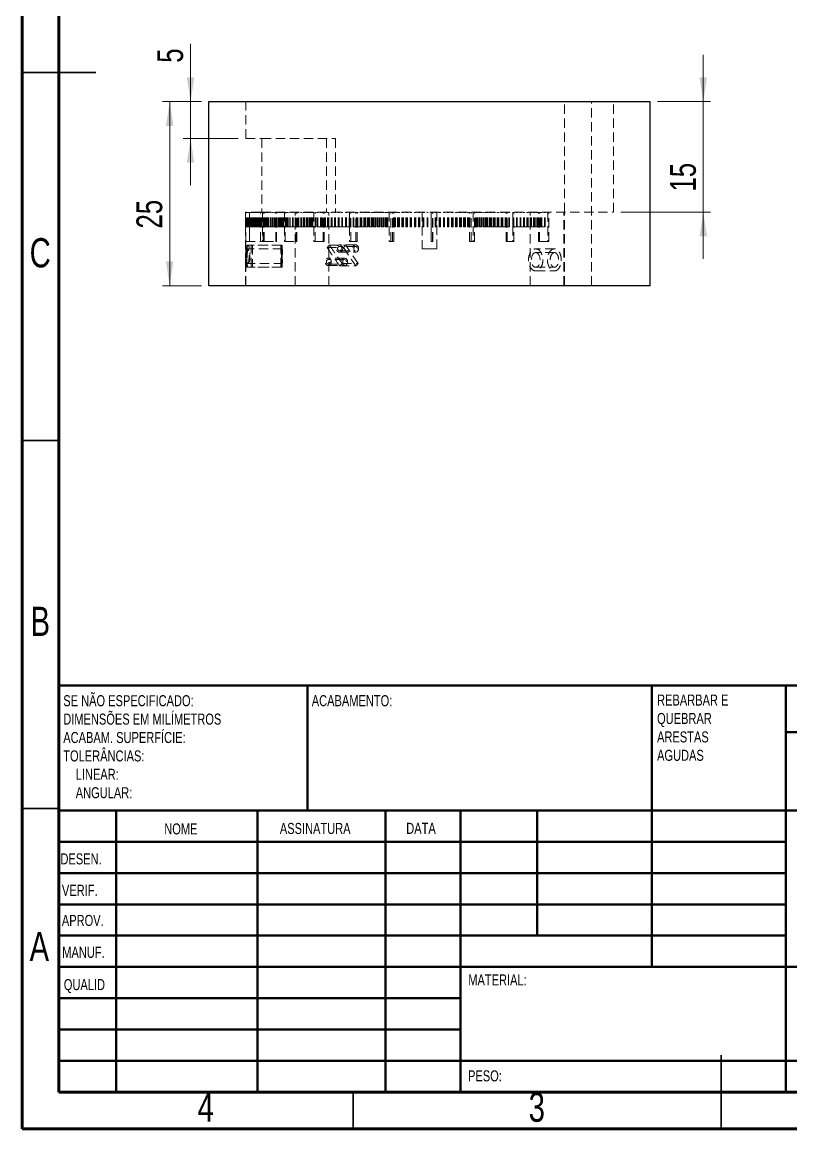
# Model space of a CAD drawing. Header units: millimetres. Extents: x 15 to 205, y 5 to 292.
# Drawn here: x 15 to 119.5, y 5 to 155.4 of the extents above; entities that cross this region are included whole.
import ezdxf

# ---------------------------------------------------------------- set-up
doc = ezdxf.new("R2010")
doc.units = ezdxf.units.MM
doc.linetypes.add('HIDDEN', pattern=[1.905, 1.27, -0.635])
doc.styles.add('SLDTEXTSTYLE0', font='TXT', dxfattribs={"width": 0.75})
doc.dimstyles.new('SLDDIMSTYLE0', dxfattribs={"dimtxt": 3.5, "dimasz": 3.302, "dimexe": 0, "dimexo": 0.0625, "dimgap": 0.875, "dimtad": 1, "dimrnd": 1e-09, "dimzin": 12, "dimdsep": 46, "dimtxsty": 'SLDTEXTSTYLE0', "dimsah": 1, "dimcen": 0.09, "dimadec": 0, "dimazin": 3, "dimtfac": 1, "dimtofl": 0, "dimtmove": 0, "dimatfit": 3, "dimfxl": 0, "dimfrac": 2, "dimtolj": 1, "dimtzin": 12, "dimarcsym": 0})
doc.dimstyles.new('SLDDIMSTYLE1', dxfattribs={"dimtxt": 3.5, "dimasz": 3.302, "dimexe": 0, "dimexo": 0.0625, "dimgap": 0.875, "dimtad": 1, "dimrnd": 1e-09, "dimzin": 12, "dimdsep": 46, "dimtxsty": 'SLDTEXTSTYLE0', "dimsah": 1, "dimcen": 0.09, "dimadec": 0, "dimazin": 3, "dimtfac": 1, "dimtmove": 0, "dimatfit": 0, "dimfxl": 0, "dimfrac": 2, "dimtolj": 1, "dimtzin": 12, "dimarcsym": 0})

# ---------------------------------------------------------------- blocks, each defined once
blk = doc.blocks.new('SW_NOTE_0')
at = {"color": 0, "linetype": 'Continuous', "lineweight": 0, "char_height": 1.5, "attachment_point": 1, "style": 'SLDTEXTSTYLE0'}
for s, insert in [('SE NÃO ESPECIFICADO:', (0, 1.93)), ('DIMENSÕES EM MILÍMETROS', (0, -0.57)), ('ACABAM. SUPERFÍCIE:', (0, -3.07)), ('TOLERÂNCIAS:', (0, -5.57)), ('LINEAR:', (1.69, -8.07)), ('ANGULAR:', (1.69, -10.57))]:
    blk.add_mtext(s, dxfattribs=dict(at, insert=insert))
blk = doc.blocks.new('SW_NOTE_1')
at = {"color": 0, "linetype": 'Continuous', "lineweight": 0, "char_height": 1.5, "attachment_point": 1, "style": 'SLDTEXTSTYLE0'}
for s, insert in [('REBARBAR E', (0, 1.93)), ('QUEBRAR', (0, -0.57)), ('ARESTAS', (0, -3.07)), ('AGUDAS', (0, -5.57))]:
    blk.add_mtext(s, dxfattribs=dict(at, insert=insert))
blk = doc.blocks.new('_D')
at = {"color": 7, "linetype": 'Continuous', "lineweight": 18}
for p, q in [((39.4, 144.55), (34.06, 144.55)), ((35.06, 119.55), (35.06, 144.55)), ((39.4, 119.55), (34.06, 119.55))]:
    blk.add_line(p, q, dxfattribs=at)
for points in [[(35.06, 144.55), (34.55, 141.25), (35.56, 141.25)], [(35.06, 119.55), (35.56, 122.85), (34.55, 122.85)]]:
    blk.add_solid(points, dxfattribs=at)
at = {"color": 7, "linetype": 'Continuous', "lineweight": 18, "insert": (30.54, 127.31), "char_height": 3.5, "attachment_point": 1, "rotation": 90, "style": 'SLDTEXTSTYLE0'}
blk.add_mtext('25', dxfattribs=at)
blk = doc.blocks.new('_D_1')
at = {"color": 7, "linetype": 'Continuous', "lineweight": 18}
for p, q in [((37.9, 144.55), (37.9, 152.42)), ((39.4, 144.55), (36.9, 144.55)), ((37.9, 139.55), (37.9, 144.55)), ((44.39, 139.55), (36.9, 139.55)), ((37.9, 139.55), (37.9, 133.2))]:
    blk.add_line(p, q, dxfattribs=at)
for points in [[(37.9, 144.55), (38.4, 147.85), (37.39, 147.85)], [(37.9, 139.55), (37.39, 136.25), (38.4, 136.25)]]:
    blk.add_solid(points, dxfattribs=at)
at = {"color": 7, "linetype": 'Continuous', "lineweight": 18, "insert": (33.38, 149.83), "char_height": 3.5, "attachment_point": 1, "rotation": 90, "style": 'SLDTEXTSTYLE0'}
blk.add_mtext('5', dxfattribs=at)
blk = doc.blocks.new('_D_2')
at = {"color": 7, "linetype": 'Continuous', "lineweight": 18}
for p, q in [((107.59, 144.55), (107.59, 150.9)), ((101.38, 144.55), (108.59, 144.55)), ((107.59, 129.55), (107.59, 144.55)), ((96.38, 129.55), (108.59, 129.55)), ((107.59, 129.55), (107.59, 123.2))]:
    blk.add_line(p, q, dxfattribs=at)
for points in [[(107.59, 144.55), (108.1, 147.85), (107.08, 147.85)], [(107.59, 129.55), (107.08, 126.25), (108.1, 126.25)]]:
    blk.add_solid(points, dxfattribs=at)
at = {"color": 7, "linetype": 'Continuous', "lineweight": 18, "insert": (103.08, 132.33), "char_height": 3.5, "attachment_point": 1, "rotation": 90, "style": 'SLDTEXTSTYLE0'}
blk.add_mtext('15', dxfattribs=at)

msp = doc.modelspace()

# ---------------------------------------------------------------- linework, layer by layer
at = {"color": 7, "linetype": 'Continuous', "lineweight": 70}
for p, q in [((15, 5), (15, 292)), ((20, 10), (20, 287)), ((200, 10), (20, 10)), ((205, 5), (15, 5))]:
    msp.add_line(p, q, dxfattribs=at)
at = {"color": 7, "linetype": 'Continuous', "lineweight": 35}
for p, q in [((15, 148.5), (25, 148.5)), ((20, 148.5), (15, 148.5)), ((20, 98.5), (15, 98.5)), ((20, 48.5), (15, 48.5)), ((110, 5), (110, 15)), ((60, 10), (60, 5)), ((110, 10), (110, 5))]:
    msp.add_line(p, q, dxfattribs=at)
at = {"color": 7, "linetype": 'Continuous', "lineweight": 25}
for p, q in [((40.3967, 119.5498), (40.3967, 144.5498)), ((40.3967, 144.5498), (100.38428, 144.5498)), ((100.38428, 119.5498), (100.38428, 144.5498)), ((100.38428, 119.5498), (40.3967, 119.5498))]:
    msp.add_line(p, q, dxfattribs=at)
at = {"color": 7, "linetype": 'HIDDEN', "lineweight": 18}
for p, q in [((45.39463, 139.5498), (45.39463, 144.5498)), ((88.71459, 129.5498), (88.71459, 144.5498)), ((92.38065, 119.5498), (92.38065, 144.5498)), ((95.38428, 129.5498), (95.38428, 144.5498)), ((45.39463, 139.5498), (47.57413, 139.5498)), ((47.57413, 139.5498), (47.57413, 129.5498)), ((47.57413, 139.5498), (57.6106, 139.5498)), ((56.39008, 139.5498), (56.39008, 129.5498)), ((57.6106, 139.5498), (57.6106, 129.5498)), ((45.38428, 129.5498), (45.38432, 129.5498)), ((45.38428, 129.5498), (45.38428, 124.39402)), ((45.38432, 127.5498), (45.38432, 129.5498)), ((45.3847, 129.5498), (45.38432, 129.5498)), ((45.3847, 127.5498), (45.3847, 129.5498)), ((45.3847, 129.5498), (45.38968, 129.5498)), ((45.38798, 127.5498), (45.38798, 129.5498)), ((45.38968, 125.5498), (45.38968, 129.5498)), ((47.38805, 129.5498), (45.38968, 129.5498)), ((45.3899, 127.5498), (45.3899, 129.5498)), ((45.40445, 127.5498), (45.40445, 129.5498)), ((45.40867, 127.5498), (45.40867, 129.5498)), ((45.43412, 127.5498), (45.43412, 129.5498)), ((45.44064, 127.5498), (45.44064, 129.5498)), ((45.47697, 127.5498), (45.47697, 129.5498)), ((45.48578, 127.5498), (45.48578, 129.5498)), ((45.53298, 127.5498), (45.53298, 129.5498)), ((45.54407, 127.5498), (45.54407, 129.5498)), ((45.60211, 127.5498), (45.60211, 129.5498)), ((45.61548, 127.5498), (45.61548, 129.5498)), ((45.68433, 127.5498), (45.68433, 129.5498)), ((45.69997, 127.5498), (45.69997, 129.5498)), ((45.77959, 127.5498), (45.77959, 129.5498)), ((45.7975, 127.5498), (45.7975, 129.5498)), ((45.88785, 129.5498), (45.88785, 125.5498)), ((45.92857, 125.5498), (45.92857, 129.5498)), ((46.00905, 127.5498), (46.00905, 129.5498)), ((46.03146, 127.5498), (46.03146, 129.5498)), ((46.14312, 127.5498), (46.14312, 129.5498)), ((46.16777, 127.5498), (46.16777, 129.5498)), ((46.29, 127.5498), (46.29, 129.5498)), ((46.31686, 127.5498), (46.31686, 129.5498)), ((46.38411, 127.5498), (46.38411, 129.5498)), ((46.38469, 127.5498), (46.38469, 129.5498)), ((46.38783, 127.5498), (46.38783, 129.5498)), ((46.38955, 127.5498), (46.38955, 129.5498)), ((46.40365, 127.5498), (46.40365, 129.5498)), ((46.40766, 127.5498), (46.40766, 129.5498)), ((46.43213, 127.5498), (46.43213, 129.5498)), ((46.43844, 127.5498), (46.43844, 129.5498)), ((46.4496, 127.5498), (46.4496, 129.5498)), ((46.47327, 127.5498), (46.47327, 129.5498)), ((46.47867, 127.5498), (46.47867, 129.5498)), ((46.48187, 127.5498), (46.48187, 129.5498)), ((46.52703, 127.5498), (46.52703, 129.5498)), ((46.53792, 127.5498), (46.53792, 129.5498)), ((46.59339, 127.5498), (46.59339, 129.5498)), ((46.60657, 127.5498), (46.60657, 129.5498)), ((46.62184, 127.5498), (46.62184, 129.5498)), ((46.65311, 127.5498), (46.65311, 129.5498)), ((46.67232, 127.5498), (46.67232, 129.5498)), ((46.68777, 127.5498), (46.68777, 129.5498)), ((46.76378, 127.5498), (46.76378, 129.5498)), ((46.78149, 127.5498), (46.78149, 129.5498)), ((46.80664, 127.5498), (46.80664, 129.5498)), ((46.84008, 127.5498), (46.84008, 129.5498)), ((46.98406, 127.5498), (46.98406, 129.5498)), ((47.00389, 127.5498), (47.00389, 129.5498)), ((47.00628, 127.5498), (47.00628, 129.5498)), ((47.03948, 127.5498), (47.03948, 129.5498)), ((47.11277, 127.5498), (47.11277, 129.5498)), ((47.13722, 127.5498), (47.13722, 129.5498)), ((47.21348, 127.5498), (47.21348, 129.5498)), ((47.25122, 127.5498), (47.25122, 129.5498)), ((47.25377, 127.5498), (47.25377, 129.5498)), ((47.28044, 127.5498), (47.28044, 129.5498)), ((47.38805, 125.5498), (47.38805, 129.5498)), ((47.39381, 129.5498), (47.38805, 129.5498)), ((47.57413, 129.5498), (47.39381, 129.5498)), ((47.39381, 125.5498), (47.39381, 129.5498)), ((47.40699, 127.5498), (47.40699, 129.5498)), ((47.43532, 127.5498), (47.43532, 129.5498)), ((47.43587, 127.5498), (47.43587, 129.5498)), ((47.47517, 127.5498), (47.47517, 129.5498)), ((47.57234, 127.5498), (47.57234, 129.5498)), ((47.57413, 129.5498), (95.38428, 129.5498)), ((47.60342, 127.5498), (47.60342, 129.5498)), ((47.66927, 129.5498), (47.66927, 125.5498)), ((47.74974, 127.5498), (47.74974, 129.5498)), ((47.75353, 125.5498), (47.75353, 129.5498)), ((47.78299, 127.5498), (47.78299, 129.5498)), ((47.84757, 125.5498), (47.84757, 129.5498)), ((47.88751, 125.5498), (47.88751, 129.5498)), ((47.91523, 127.5498), (47.91523, 129.5498)), ((47.9391, 127.5498), (47.9391, 129.5498)), ((47.95925, 127.5498), (47.95925, 129.5498)), ((47.97451, 127.5498), (47.97451, 129.5498)), ((48.14032, 127.5498), (48.14032, 129.5498)), ((48.17305, 127.5498), (48.17305, 129.5498)), ((48.17786, 127.5498), (48.17786, 129.5498)), ((48.21912, 127.5498), (48.21912, 129.5498)), ((48.35328, 127.5498), (48.35328, 129.5498)), ((48.39294, 127.5498), (48.39294, 129.5498)), ((48.4426, 127.5498), (48.4426, 129.5498)), ((48.4907, 127.5498), (48.4907, 129.5498)), ((48.72374, 127.5498), (48.72374, 129.5498)), ((48.77384, 127.5498), (48.77384, 129.5498)), ((48.81399, 127.5498), (48.81399, 129.5498)), ((48.85783, 127.5498), (48.85783, 129.5498)), ((49.01632, 127.5498), (49.01632, 129.5498)), ((49.0615, 127.5498), (49.0615, 129.5498)), ((49.0684, 127.5498), (49.0684, 129.5498)), ((49.10739, 127.5498), (49.10739, 129.5498)), ((49.32019, 127.5498), (49.32019, 129.5498)), ((49.32027, 127.5498), (49.32027, 129.5498)), ((49.36819, 127.5498), (49.36819, 129.5498)), ((49.37422, 127.5498), (49.37422, 129.5498)), ((49.48647, 125.5498), (49.48647, 129.5498)), ((49.57001, 125.5498), (49.57001, 129.5498)), ((49.59016, 127.5498), (49.59016, 129.5498)), ((49.63518, 127.5498), (49.63518, 129.5498)), ((49.64009, 127.5498), (49.64009, 129.5498)), ((49.69113, 127.5498), (49.69113, 129.5498)), ((49.87104, 127.5498), (49.87104, 129.5498)), ((49.92295, 127.5498), (49.92295, 129.5498)), ((49.96113, 127.5498), (49.96113, 129.5498)), ((50.01897, 127.5498), (50.01897, 129.5498)), ((50.16275, 127.5498), (50.16275, 129.5498)), ((50.21661, 127.5498), (50.21661, 129.5498)), ((50.29787, 127.5498), (50.29787, 129.5498)), ((50.35757, 127.5498), (50.35757, 129.5498)), ((50.46514, 127.5498), (50.46514, 129.5498)), ((50.52092, 127.5498), (50.52092, 129.5498)), ((50.64522, 129.5498), (50.64522, 125.5498)), ((50.76858, 125.5498), (50.76858, 129.5498)), ((50.77806, 127.5498), (50.77806, 129.5498)), ((50.83573, 127.5498), (50.83573, 129.5498)), ((51.00299, 127.5498), (51.00299, 129.5498)), ((51.06631, 127.5498), (51.06631, 129.5498)), ((51.10133, 127.5498), (51.10133, 129.5498)), ((51.16086, 127.5498), (51.16086, 129.5498)), ((51.371, 127.5498), (51.371, 129.5498)), ((51.43608, 127.5498), (51.43608, 129.5498)), ((51.74905, 127.5498), (51.74905, 129.5498)), ((51.77824, 127.5498), (51.77824, 129.5498)), ((51.81586, 127.5498), (51.81586, 129.5498)), ((51.84141, 127.5498), (51.84141, 129.5498)), ((52.13153, 127.5498), (52.13153, 129.5498)), ((52.13616, 119.5498), (52.13616, 129.5498)), ((52.13695, 127.5498), (52.13695, 129.5498)), ((52.19646, 127.5498), (52.19646, 129.5498)), ((52.20545, 127.5498), (52.20545, 129.5498)), ((52.22434, 125.5498), (52.22434, 129.5498)), ((52.34708, 125.5498), (52.34708, 129.5498)), ((52.49446, 127.5498), (52.49446, 129.5498)), ((52.53448, 127.5498), (52.53448, 129.5498)), ((52.56112, 127.5498), (52.56112, 129.5498)), ((52.60464, 127.5498), (52.60464, 129.5498)), ((52.86684, 127.5498), (52.86684, 129.5498)), ((52.9352, 127.5498), (52.9352, 129.5498)), ((52.94144, 127.5498), (52.94144, 129.5498)), ((53.01322, 127.5498), (53.01322, 129.5498)), ((53.24847, 127.5498), (53.24847, 129.5498)), ((53.31849, 127.5498), (53.31849, 129.5498)), ((53.35762, 127.5498), (53.35762, 129.5498)), ((53.43097, 127.5498), (53.43097, 129.5498)), ((53.63916, 127.5498), (53.63916, 129.5498)), ((53.71079, 127.5498), (53.71079, 129.5498)), ((53.78278, 127.5498), (53.78278, 129.5498)), ((53.85768, 127.5498), (53.85768, 129.5498)), ((54.03868, 127.5498), (54.03868, 129.5498)), ((54.11191, 127.5498), (54.11191, 129.5498)), ((54.21672, 127.5498), (54.21672, 129.5498)), ((54.29312, 127.5498), (54.29312, 129.5498)), ((54.44684, 127.5498), (54.44684, 129.5498)), ((54.52161, 127.5498), (54.52161, 129.5498)), ((54.65919, 129.5498), (54.65919, 125.5498)), ((54.81517, 125.5498), (54.81517, 129.5498)), ((54.86342, 127.5498), (54.86342, 129.5498)), ((54.93969, 127.5498), (54.93969, 129.5498)), ((55.10997, 127.5498), (55.10997, 129.5498)), ((55.18926, 127.5498), (55.18926, 129.5498)), ((55.56882, 127.5498), (55.56882, 129.5498)), ((55.64948, 127.5498), (55.64948, 129.5498)), ((55.72094, 127.5498), (55.72094, 129.5498)), ((55.80011, 127.5498), (55.80011, 129.5498)), ((55.9172, 125.5498), (55.9172, 129.5498)), ((56.03549, 127.5498), (56.03549, 129.5498)), ((56.07268, 125.5498), (56.07268, 129.5498)), ((56.11749, 127.5498), (56.11749, 129.5498)), ((56.16144, 127.5498), (56.16144, 129.5498)), ((56.24198, 127.5498), (56.24198, 129.5498)), ((56.50974, 127.5498), (56.50974, 129.5498)), ((56.59304, 127.5498), (56.59304, 129.5498)), ((56.60944, 127.5498), (56.60944, 129.5498)), ((56.69133, 127.5498), (56.69133, 129.5498)), ((56.69819, 119.5498), (56.69819, 129.5498)), ((56.99132, 127.5498), (56.99132, 129.5498)), ((57.06472, 127.5498), (57.06472, 129.5498)), ((57.07587, 127.5498), (57.07587, 129.5498)), ((57.14791, 127.5498), (57.14791, 129.5498)), ((57.47997, 127.5498), (57.47997, 129.5498)), ((57.52704, 127.5498), (57.52704, 129.5498)), ((57.56572, 127.5498), (57.56572, 129.5498)), ((57.61148, 127.5498), (57.61148, 129.5498)), ((57.97544, 127.5498), (57.97544, 129.5498)), ((57.99614, 127.5498), (57.99614, 129.5498)), ((58.06235, 127.5498), (58.06235, 129.5498)), ((58.08179, 127.5498), (58.08179, 129.5498)), ((58.47179, 127.5498), (58.47179, 129.5498)), ((58.47746, 127.5498), (58.47746, 129.5498)), ((58.55861, 127.5498), (58.55861, 129.5498)), ((58.56549, 127.5498), (58.56549, 129.5498)), ((58.95373, 127.5498), (58.95373, 129.5498)), ((58.98577, 127.5498), (58.98577, 129.5498)), ((59.04166, 127.5498), (59.04166, 129.5498)), ((59.07487, 127.5498), (59.07487, 129.5498)), ((59.44171, 127.5498), (59.44171, 129.5498)), ((59.50011, 129.5498), (59.50011, 125.5498)), ((59.53072, 127.5498), (59.53072, 129.5498)), ((59.6805, 125.5498), (59.6805, 129.5498)), ((60.02019, 127.5498), (60.02019, 129.5498)), ((60.11127, 127.5498), (60.11127, 129.5498)), ((60.37084, 125.5498), (60.37084, 129.5498)), ((60.43475, 127.5498), (60.43475, 129.5498)), ((60.52575, 127.5498), (60.52575, 129.5498)), ((60.54574, 127.5498), (60.54574, 129.5498)), ((60.55089, 125.5498), (60.55089, 129.5498)), ((60.63775, 127.5498), (60.63775, 129.5498)), ((60.93928, 127.5498), (60.93928, 129.5498)), ((61.03121, 127.5498), (61.03121, 129.5498)), ((61.07649, 127.5498), (61.07649, 129.5498)), ((61.16938, 127.5498), (61.16938, 129.5498)), ((61.4488, 127.5498), (61.4488, 129.5498)), ((61.54161, 127.5498), (61.54161, 129.5498)), ((61.61216, 127.5498), (61.61216, 129.5498)), ((61.70587, 127.5498), (61.70587, 129.5498)), ((61.96304, 127.5498), (61.96304, 129.5498)), ((62.05668, 127.5498), (62.05668, 129.5498)), ((62.15246, 127.5498), (62.15246, 129.5498)), ((62.24695, 127.5498), (62.24695, 129.5498)), ((62.48173, 127.5498), (62.48173, 129.5498)), ((62.57615, 127.5498), (62.57615, 129.5498)), ((62.69711, 127.5498), (62.69711, 129.5498)), ((62.79232, 127.5498), (62.79232, 129.5498)), ((63.00459, 127.5498), (63.00459, 129.5498)), ((63.09975, 127.5498), (63.09975, 129.5498)), ((63.24581, 127.5498), (63.24581, 129.5498)), ((63.34171, 127.5498), (63.34171, 129.5498)), ((63.53135, 127.5498), (63.53135, 129.5498)), ((63.62719, 127.5498), (63.62719, 129.5498)), ((63.79829, 127.5498), (63.79829, 129.5498)), ((63.89481, 127.5498), (63.89481, 129.5498)), ((64.06173, 127.5498), (64.06173, 129.5498)), ((64.1582, 127.5498), (64.1582, 129.5498)), ((64.35425, 127.5498), (64.35425, 129.5498)), ((64.45134, 127.5498), (64.45134, 129.5498)), ((64.59545, 127.5498), (64.59545, 129.5498)), ((64.6925, 127.5498), (64.6925, 129.5498)), ((64.91339, 129.5498), (64.91339, 125.5498)), ((65.10872, 125.5498), (65.10872, 129.5498)), ((65.35106, 125.5498), (65.35106, 129.5498)), ((65.47542, 127.5498), (65.47542, 129.5498)), ((65.54621, 125.5498), (65.54621, 129.5498)), ((65.57351, 127.5498), (65.57351, 129.5498)), ((65.67178, 127.5498), (65.67178, 129.5498)), ((65.76983, 127.5498), (65.76983, 129.5498)), ((66.04005, 127.5498), (66.04005, 129.5498)), ((66.13856, 127.5498), (66.13856, 129.5498)), ((66.21382, 127.5498), (66.21382, 129.5498)), ((66.31229, 127.5498), (66.31229, 129.5498)), ((66.60697, 127.5498), (66.60697, 129.5498)), ((66.70585, 127.5498), (66.70585, 129.5498)), ((66.75806, 127.5498), (66.75806, 129.5498)), ((66.85691, 127.5498), (66.85691, 129.5498)), ((67.17588, 127.5498), (67.17588, 129.5498)), ((67.27508, 127.5498), (67.27508, 129.5498)), ((67.30421, 127.5498), (67.30421, 129.5498)), ((67.40339, 127.5498), (67.40339, 129.5498)), ((67.74649, 127.5498), (67.74649, 129.5498)), ((67.84595, 127.5498), (67.84595, 129.5498)), ((67.852, 127.5498), (67.852, 129.5498)), ((67.95144, 127.5498), (67.95144, 129.5498)), ((68.31849, 127.5498), (68.31849, 129.5498)), ((68.40112, 127.5498), (68.40112, 129.5498)), ((68.41816, 127.5498), (68.41816, 129.5498)), ((68.50078, 127.5498), (68.50078, 129.5498)), ((68.89158, 127.5498), (68.89158, 129.5498)), ((68.95129, 127.5498), (68.95129, 129.5498)), ((68.99141, 127.5498), (68.99141, 129.5498)), ((69.05111, 127.5498), (69.05111, 129.5498)), ((69.38428, 129.5498), (69.38428, 124.5498)), ((69.46546, 127.5498), (69.46546, 129.5498)), ((69.50222, 127.5498), (69.50222, 129.5498)), ((69.5654, 127.5498), (69.5654, 129.5498)), ((69.60215, 127.5498), (69.60215, 129.5498)), ((70.03983, 127.5498), (70.03983, 129.5498)), ((70.05361, 127.5498), (70.05361, 129.5498)), ((70.13982, 127.5498), (70.13982, 129.5498)), ((70.1536, 127.5498), (70.1536, 129.5498)), ((70.59597, 125.5498), (70.59597, 129.5498)), ((70.61438, 129.5498), (70.61438, 125.5498)), ((70.79596, 125.5498), (70.79596, 129.5498)), ((70.81436, 125.5498), (70.81436, 129.5498)), ((71.15662, 127.5498), (71.15662, 129.5498)), ((71.1888, 127.5498), (71.1888, 129.5498)), ((71.25657, 127.5498), (71.25657, 129.5498)), ((71.28875, 127.5498), (71.28875, 129.5498)), ((71.38428, 124.5498), (71.38428, 129.5498)), ((71.70766, 127.5498), (71.70766, 129.5498)), ((71.76281, 127.5498), (71.76281, 129.5498)), ((71.80751, 127.5498), (71.80751, 129.5498)), ((71.86264, 127.5498), (71.86264, 129.5498)), ((72.25801, 127.5498), (72.25801, 129.5498)), ((72.33608, 127.5498), (72.33608, 129.5498)), ((72.3577, 127.5498), (72.3577, 129.5498)), ((72.43576, 127.5498), (72.43576, 129.5498)), ((72.80736, 127.5498), (72.80736, 129.5498)), ((72.90685, 127.5498), (72.90685, 129.5498)), ((72.90832, 127.5498), (72.90832, 129.5498)), ((73.00779, 127.5498), (73.00779, 129.5498)), ((73.35543, 127.5498), (73.35543, 129.5498)), ((73.45466, 127.5498), (73.45466, 129.5498)), ((73.47923, 127.5498), (73.47923, 129.5498)), ((73.57844, 127.5498), (73.57844, 129.5498)), ((73.90194, 127.5498), (73.90194, 129.5498)), ((74.00086, 127.5498), (74.00086, 129.5498)), ((74.04851, 127.5498), (74.04851, 129.5498)), ((74.1474, 127.5498), (74.1474, 129.5498)), ((74.44658, 127.5498), (74.44658, 129.5498)), ((74.54514, 127.5498), (74.54514, 129.5498)), ((74.61585, 127.5498), (74.61585, 129.5498)), ((74.71437, 127.5498), (74.71437, 129.5498)), ((74.98908, 127.5498), (74.98908, 129.5498)), ((75.08723, 127.5498), (75.08723, 129.5498)), ((75.18095, 127.5498), (75.18095, 129.5498)), ((75.27905, 127.5498), (75.27905, 129.5498)), ((75.52915, 127.5498), (75.52915, 129.5498)), ((75.62683, 127.5498), (75.62683, 129.5498)), ((75.74352, 127.5498), (75.74352, 129.5498)), ((75.82974, 125.5498), (75.82974, 129.5498)), ((75.84115, 127.5498), (75.84115, 129.5498)), ((76.02406, 125.5498), (76.02406, 129.5498)), ((76.30326, 129.5498), (76.30326, 125.5498)), ((76.49739, 125.5498), (76.49739, 129.5498)), ((76.60085, 127.5498), (76.60085, 129.5498)), ((76.69744, 127.5498), (76.69744, 129.5498)), ((76.85988, 127.5498), (76.85988, 129.5498)), ((76.95641, 127.5498), (76.95641, 129.5498)), ((77.13192, 127.5498), (77.13192, 129.5498)), ((77.22789, 127.5498), (77.22789, 129.5498)), ((77.41307, 127.5498), (77.41307, 129.5498)), ((77.50898, 127.5498), (77.50898, 129.5498)), ((77.65942, 127.5498), (77.65942, 129.5498)), ((77.75472, 127.5498), (77.75472, 129.5498)), ((77.96255, 127.5498), (77.96255, 129.5498)), ((78.05779, 127.5498), (78.05779, 129.5498)), ((78.18308, 127.5498), (78.18308, 129.5498)), ((78.27766, 127.5498), (78.27766, 129.5498)), ((78.50803, 127.5498), (78.50803, 129.5498)), ((78.60254, 127.5498), (78.60254, 129.5498)), ((78.70262, 127.5498), (78.70262, 129.5498)), ((78.79642, 127.5498), (78.79642, 129.5498)), ((79.04922, 127.5498), (79.04922, 129.5498)), ((79.14295, 127.5498), (79.14295, 129.5498)), ((79.21777, 127.5498), (79.21777, 129.5498)), ((79.31075, 127.5498), (79.31075, 129.5498)), ((79.58583, 127.5498), (79.58583, 129.5498)), ((79.67874, 127.5498), (79.67874, 129.5498)), ((79.72825, 127.5498), (79.72825, 129.5498)), ((79.82036, 127.5498), (79.82036, 129.5498)), ((80.11758, 127.5498), (80.11758, 129.5498)), ((80.20962, 127.5498), (80.20962, 129.5498)), ((80.2338, 127.5498), (80.2338, 129.5498)), ((80.32499, 127.5498), (80.32499, 129.5498)), ((80.64419, 127.5498), (80.64419, 129.5498)), ((80.73414, 127.5498), (80.73414, 129.5498)), ((80.7353, 127.5498), (80.7353, 129.5498)), ((80.77716, 125.5498), (80.77716, 129.5498)), ((80.82437, 127.5498), (80.82437, 129.5498)), ((80.95557, 125.5498), (80.95557, 129.5498)), ((81.16539, 127.5498), (81.16539, 129.5498)), ((81.25552, 127.5498), (81.25552, 129.5498)), ((81.68088, 129.5498), (81.68088, 125.5498)), ((81.71817, 127.5498), (81.71817, 129.5498)), ((81.80632, 127.5498), (81.80632, 129.5498)), ((81.85894, 125.5498), (81.85894, 129.5498)), ((82.19042, 127.5498), (82.19042, 129.5498)), ((82.20133, 127.5498), (82.20133, 129.5498)), ((82.27847, 127.5498), (82.27847, 129.5498)), ((82.28837, 127.5498), (82.28837, 129.5498)), ((82.67826, 127.5498), (82.67826, 129.5498)), ((82.69371, 127.5498), (82.69371, 129.5498)), ((82.76414, 127.5498), (82.76414, 129.5498)), ((82.78065, 127.5498), (82.78065, 129.5498)), ((83.14869, 127.5498), (83.14869, 129.5498)), ((83.19051, 127.5498), (83.19051, 129.5498)), ((83.23337, 127.5498), (83.23337, 129.5498)), ((83.27629, 127.5498), (83.27629, 129.5498)), ((83.61237, 127.5498), (83.61237, 129.5498)), ((83.68054, 127.5498), (83.68054, 129.5498)), ((83.69581, 127.5498), (83.69581, 129.5498)), ((83.76511, 127.5498), (83.76511, 129.5498)), ((84.06907, 127.5498), (84.06907, 129.5498)), ((84.07037, 119.5498), (84.07037, 129.5498)), ((84.15122, 127.5498), (84.15122, 129.5498)), ((84.16354, 127.5498), (84.16354, 129.5498)), ((84.24687, 127.5498), (84.24687, 129.5498)), ((84.51855, 127.5498), (84.51855, 129.5498)), ((84.59936, 127.5498), (84.59936, 129.5498)), ((84.63927, 127.5498), (84.63927, 129.5498)), ((84.72131, 127.5498), (84.72131, 129.5498)), ((84.96055, 127.5498), (84.96055, 129.5498)), ((85.04, 127.5498), (85.04, 129.5498)), ((85.10747, 127.5498), (85.10747, 129.5498)), ((85.17803, 125.5498), (85.17803, 129.5498)), ((85.18817, 127.5498), (85.18817, 129.5498)), ((85.33117, 125.5498), (85.33117, 129.5498)), ((85.39486, 127.5498), (85.39486, 129.5498)), ((85.47289, 127.5498), (85.47289, 129.5498)), ((85.5679, 127.5498), (85.5679, 129.5498)), ((85.64722, 127.5498), (85.64722, 129.5498)), ((86.0203, 127.5498), (86.0203, 129.5498)), ((86.0982, 127.5498), (86.0982, 129.5498)), ((86.46445, 129.5498), (86.46445, 125.5498)), ((86.61707, 125.5498), (86.61707, 129.5498)), ((88.63241, 119.5498), (88.63241, 129.5498)), ((88.71459, 119.5498), (88.71459, 129.5498)), ((45.3847, 127.5498), (45.38432, 127.5498)), ((45.3847, 127.5498), (46.38469, 127.5498)), ((46.38469, 127.5498), (46.38783, 127.5498)), ((46.38783, 127.5498), (46.38955, 127.5498)), ((46.38955, 127.5498), (46.40365, 127.5498)), ((46.40365, 127.5498), (46.40766, 127.5498)), ((46.40766, 127.5498), (46.43213, 127.5498)), ((46.43213, 127.5498), (46.43844, 127.5498)), ((46.43844, 127.5498), (46.47327, 127.5498)), ((46.47327, 127.5498), (46.48187, 127.5498)), ((46.48187, 127.5498), (46.52703, 127.5498)), ((46.52703, 127.5498), (46.53792, 127.5498)), ((46.53792, 127.5498), (46.59339, 127.5498)), ((46.59339, 127.5498), (46.60657, 127.5498)), ((46.60657, 127.5498), (46.67232, 127.5498)), ((46.67232, 127.5498), (46.68777, 127.5498)), ((46.68777, 127.5498), (46.76378, 127.5498)), ((46.76378, 127.5498), (46.78149, 127.5498)), ((46.78149, 127.5498), (46.98406, 127.5498)), ((46.98406, 127.5498), (47.00628, 127.5498)), ((47.00628, 127.5498), (47.11277, 127.5498)), ((47.11277, 127.5498), (47.13722, 127.5498)), ((47.13722, 127.5498), (47.25377, 127.5498)), ((47.25377, 127.5498), (47.28044, 127.5498)), ((47.28044, 127.5498), (47.40699, 127.5498)), ((47.40699, 127.5498), (47.43587, 127.5498)), ((47.43587, 127.5498), (47.57234, 127.5498)), ((47.57234, 127.5498), (47.60342, 127.5498)), ((47.60342, 127.5498), (47.74974, 127.5498)), ((47.74974, 127.5498), (47.78299, 127.5498)), ((47.78299, 127.5498), (47.9391, 127.5498)), ((47.9391, 127.5498), (47.97451, 127.5498)), ((47.97451, 127.5498), (48.14032, 127.5498)), ((48.14032, 127.5498), (48.17786, 127.5498)), ((48.17786, 127.5498), (48.35328, 127.5498)), ((48.35328, 127.5498), (48.39294, 127.5498)), ((48.39294, 127.5498), (48.81399, 127.5498)), ((48.81399, 127.5498), (48.85783, 127.5498)), ((48.85783, 127.5498), (49.0615, 127.5498)), ((49.0615, 127.5498), (49.10739, 127.5498)), ((49.10739, 127.5498), (49.32027, 127.5498)), ((49.32027, 127.5498), (49.36819, 127.5498)), ((49.36819, 127.5498), (49.59016, 127.5498)), ((49.59016, 127.5498), (49.64009, 127.5498)), ((49.64009, 127.5498), (49.87104, 127.5498)), ((49.87104, 127.5498), (49.92295, 127.5498)), ((49.92295, 127.5498), (50.16275, 127.5498)), ((50.16275, 127.5498), (50.21661, 127.5498)), ((50.21661, 127.5498), (50.46514, 127.5498)), ((50.46514, 127.5498), (50.52092, 127.5498)), ((50.52092, 127.5498), (50.77806, 127.5498)), ((50.77806, 127.5498), (50.83573, 127.5498)), ((50.83573, 127.5498), (51.10133, 127.5498)), ((51.10133, 127.5498), (51.16086, 127.5498)), ((51.16086, 127.5498), (51.77824, 127.5498)), ((51.77824, 127.5498), (51.84141, 127.5498)), ((51.84141, 127.5498), (52.13153, 127.5498)), ((52.13153, 127.5498), (52.19646, 127.5498)), ((52.19646, 127.5498), (52.49446, 127.5498)), ((52.49446, 127.5498), (52.56112, 127.5498)), ((52.56112, 127.5498), (52.86684, 127.5498)), ((52.86684, 127.5498), (52.9352, 127.5498)), ((52.9352, 127.5498), (53.24847, 127.5498)), ((53.24847, 127.5498), (53.31849, 127.5498)), ((53.31849, 127.5498), (53.63916, 127.5498)), ((53.63916, 127.5498), (53.71079, 127.5498)), ((53.71079, 127.5498), (54.03868, 127.5498)), ((54.03868, 127.5498), (54.11191, 127.5498)), ((54.11191, 127.5498), (54.44684, 127.5498)), ((54.44684, 127.5498), (54.52161, 127.5498)), ((54.52161, 127.5498), (54.86342, 127.5498)), ((54.86342, 127.5498), (54.93969, 127.5498)), ((55.10997, 127.5498), (55.72094, 127.5498)), ((55.72094, 127.5498), (55.80011, 127.5498)), ((55.80011, 127.5498), (56.16144, 127.5498)), ((56.16144, 127.5498), (56.24198, 127.5498)), ((56.24198, 127.5498), (56.60944, 127.5498)), ((56.60944, 127.5498), (56.69133, 127.5498)), ((56.69133, 127.5498), (57.06472, 127.5498)), ((57.06472, 127.5498), (57.14791, 127.5498)), ((57.14791, 127.5498), (57.52704, 127.5498)), ((57.52704, 127.5498), (57.61148, 127.5498)), ((57.61148, 127.5498), (57.99614, 127.5498)), ((57.99614, 127.5498), (58.08179, 127.5498)), ((58.08179, 127.5498), (58.47179, 127.5498)), ((58.47179, 127.5498), (58.55861, 127.5498)), ((58.55861, 127.5498), (58.95373, 127.5498)), ((58.95373, 127.5498), (59.04166, 127.5498)), ((59.04166, 127.5498), (59.44171, 127.5498)), ((59.44171, 127.5498), (59.53072, 127.5498)), ((60.02019, 127.5498), (60.43475, 127.5498)), ((60.43475, 127.5498), (60.52575, 127.5498)), ((60.54574, 127.5498), (60.93928, 127.5498)), ((60.93928, 127.5498), (61.03121, 127.5498)), ((61.07649, 127.5498), (61.4488, 127.5498)), ((61.4488, 127.5498), (61.54161, 127.5498)), ((61.61216, 127.5498), (61.96304, 127.5498)), ((61.96304, 127.5498), (62.05668, 127.5498)), ((62.15246, 127.5498), (62.48173, 127.5498)), ((62.48173, 127.5498), (62.57615, 127.5498)), ((62.69711, 127.5498), (63.00459, 127.5498)), ((63.00459, 127.5498), (63.09975, 127.5498)), ((63.24581, 127.5498), (63.53135, 127.5498)), ((63.53135, 127.5498), (63.62719, 127.5498)), ((63.79829, 127.5498), (64.06173, 127.5498)), ((64.06173, 127.5498), (64.1582, 127.5498)), ((64.35425, 127.5498), (64.59545, 127.5498)), ((64.59545, 127.5498), (64.6925, 127.5498)), ((65.47542, 127.5498), (65.67178, 127.5498)), ((65.67178, 127.5498), (65.76983, 127.5498)), ((66.04005, 127.5498), (66.21382, 127.5498)), ((66.21382, 127.5498), (66.31229, 127.5498)), ((66.60697, 127.5498), (66.75806, 127.5498)), ((66.75806, 127.5498), (66.85691, 127.5498)), ((67.17588, 127.5498), (67.30421, 127.5498)), ((67.30421, 127.5498), (67.40339, 127.5498)), ((67.74649, 127.5498), (67.852, 127.5498)), ((67.852, 127.5498), (67.95144, 127.5498)), ((68.31849, 127.5498), (68.40112, 127.5498)), ((68.40112, 127.5498), (68.50078, 127.5498)), ((68.89158, 127.5498), (68.95129, 127.5498)), ((68.95129, 127.5498), (69.05111, 127.5498)), ((69.46546, 127.5498), (69.50222, 127.5498)), ((69.50222, 127.5498), (69.60215, 127.5498)), ((70.03983, 127.5498), (70.05361, 127.5498)), ((70.05361, 127.5498), (70.1536, 127.5498)), ((71.15662, 127.5498), (71.25657, 127.5498)), ((71.25657, 127.5498), (71.28875, 127.5498)), ((71.70766, 127.5498), (71.80751, 127.5498)), ((71.80751, 127.5498), (71.86264, 127.5498)), ((72.25801, 127.5498), (72.3577, 127.5498)), ((72.3577, 127.5498), (72.43576, 127.5498)), ((72.80736, 127.5498), (72.90685, 127.5498)), ((72.90685, 127.5498), (73.00779, 127.5498)), ((73.35543, 127.5498), (73.45466, 127.5498)), ((73.45466, 127.5498), (73.57844, 127.5498)), ((73.90194, 127.5498), (74.00086, 127.5498)), ((74.00086, 127.5498), (74.1474, 127.5498)), ((74.44658, 127.5498), (74.54514, 127.5498)), ((74.54514, 127.5498), (74.71437, 127.5498)), ((74.98908, 127.5498), (75.08723, 127.5498)), ((75.08723, 127.5498), (75.27905, 127.5498)), ((75.52915, 127.5498), (75.62683, 127.5498)), ((75.62683, 127.5498), (75.84115, 127.5498)), ((76.60085, 127.5498), (76.69744, 127.5498)), ((76.69744, 127.5498), (76.95641, 127.5498)), ((77.13192, 127.5498), (77.22789, 127.5498)), ((77.22789, 127.5498), (77.50898, 127.5498)), ((77.65942, 127.5498), (77.75472, 127.5498)), ((77.75472, 127.5498), (78.05779, 127.5498)), ((78.18308, 127.5498), (78.27766, 127.5498)), ((78.27766, 127.5498), (78.60254, 127.5498)), ((78.70262, 127.5498), (78.79642, 127.5498)), ((78.79642, 127.5498), (79.14295, 127.5498)), ((79.21777, 127.5498), (79.31075, 127.5498)), ((79.31075, 127.5498), (79.67874, 127.5498)), ((79.72825, 127.5498), (79.82036, 127.5498)), ((79.82036, 127.5498), (80.20962, 127.5498)), ((80.2338, 127.5498), (80.32499, 127.5498)), ((80.32499, 127.5498), (80.73414, 127.5498)), ((80.73414, 127.5498), (80.82437, 127.5498)), ((80.82437, 127.5498), (81.25552, 127.5498)), ((81.71817, 127.5498), (81.80632, 127.5498)), ((81.80632, 127.5498), (82.20133, 127.5498)), ((82.20133, 127.5498), (82.28837, 127.5498)), ((82.28837, 127.5498), (82.67826, 127.5498)), ((82.67826, 127.5498), (82.76414, 127.5498)), ((82.76414, 127.5498), (83.14869, 127.5498)), ((83.14869, 127.5498), (83.23337, 127.5498)), ((83.23337, 127.5498), (83.61237, 127.5498)), ((83.61237, 127.5498), (83.69581, 127.5498)), ((83.69581, 127.5498), (84.06907, 127.5498)), ((84.06907, 127.5498), (84.15122, 127.5498)), ((84.15122, 127.5498), (84.51855, 127.5498)), ((84.51855, 127.5498), (84.59936, 127.5498)), ((84.59936, 127.5498), (84.96055, 127.5498)), ((84.96055, 127.5498), (85.04, 127.5498)), ((85.04, 127.5498), (85.39486, 127.5498)), ((85.39486, 127.5498), (85.47289, 127.5498)), ((85.47289, 127.5498), (86.0982, 127.5498)), ((45.39463, 125.5498), (45.38968, 125.5498)), ((45.39463, 125.5498), (47.39381, 125.5498)), ((45.39463, 119.5498), (45.39463, 125.5498)), ((50.34301, 125.0498), (45.40559, 125.0498)), ((46.12854, 122.0498), (46.12854, 125.0498)), ((50.19916, 125.0498), (46.12854, 125.0498)), ((46.3299, 125.0498), (46.3299, 122.0498)), ((47.39381, 125.5498), (47.84757, 125.5498)), ((47.84757, 125.5498), (47.88751, 125.5498)), ((47.88751, 125.5498), (49.48647, 125.5498)), ((49.48647, 125.5498), (49.57001, 125.5498)), ((50.17758, 122.0498), (50.17758, 125.0498)), ((50.19916, 125.0498), (50.19916, 122.0498)), ((50.64522, 125.5498), (52.22434, 125.5498)), ((52.22434, 125.5498), (52.34708, 125.5498)), ((54.65919, 125.5498), (55.9172, 125.5498)), ((55.9172, 125.5498), (56.07268, 125.5498)), ((56.7851, 125.0498), (59.00393, 125.0498)), ((60.32507, 124.88745), (58.14594, 124.88745)), ((60.32507, 125.08745), (58.14597, 125.08745)), ((59.00393, 125.0498), (58.67915, 124.73746)), ((60.66766, 122.5498), (59.00393, 125.0498)), ((59.50011, 125.5498), (60.37084, 125.5498)), ((60.37084, 125.5498), (60.55089, 125.5498)), ((64.91339, 125.5498), (65.35106, 125.5498)), ((65.35106, 125.5498), (65.54621, 125.5498)), ((70.59597, 125.5498), (70.79596, 125.5498)), ((70.79596, 125.5498), (70.81436, 125.5498)), ((75.82974, 125.5498), (76.02406, 125.5498)), ((76.02406, 125.5498), (76.49739, 125.5498)), ((80.77716, 125.5498), (80.95557, 125.5498)), ((80.95557, 125.5498), (81.85894, 125.5498)), ((85.17803, 125.5498), (85.33117, 125.5498)), ((85.33117, 125.5498), (86.61707, 125.5498)), ((50.34301, 124.5498), (45.40559, 124.5498)), ((56.45915, 124.73746), (58.67915, 124.73746)), ((58.14592, 124.28745), (60.32507, 124.28745)), ((58.14593, 124.08745), (60.32507, 124.08745)), ((58.67915, 124.73746), (60.34287, 122.23745)), ((69.38428, 124.5498), (70.38428, 124.5498)), ((70.38428, 124.5498), (71.38428, 124.5498)), ((87.36474, 124.5498), (84.81045, 124.5498)), ((87.36474, 124.0498), (84.81045, 124.0498)), ((45.38428, 122.70958), (45.38428, 119.5498)), ((45.40578, 122.5498), (50.34301, 122.5498)), ((45.40633, 122.0498), (50.34301, 122.0498)), ((50.19916, 122.0498), (46.12854, 122.0498)), ((56.60784, 122.48745), (58.82772, 122.48745)), ((56.60785, 122.28746), (58.82772, 122.28746)), ((58.82772, 123.08746), (56.60786, 123.08746)), ((58.82772, 123.28745), (56.60791, 123.28745)), ((58.16463, 122.23745), (60.34287, 122.23745)), ((58.50799, 122.5498), (60.66766, 122.5498)), ((60.34287, 122.23745), (60.66766, 122.5498)), ((84.81045, 122.0498), (87.36465, 122.0498)), ((84.81045, 121.5498), (87.36425, 121.5498))]:
    msp.add_line(p, q, dxfattribs=at)
at = {"color": 7, "linetype": 'Continuous', "lineweight": 50}
for p, q in [((20, 65.25), (200, 65.25)), ((20, 65.25), (20, 10)), ((53.8, 48.25), (53.8, 65.25)), ((100.6, 65.25), (100.6, 27)), ((118.8, 65.25), (118.8, 10)), ((200, 58.875), (118.8, 58.875)), ((200, 48.25), (20, 48.25)), ((27.8, 48.25), (27.8, 10)), ((46.99095, 48.25), (46.99095, 10)), ((64.39893, 48.25), (64.39893, 10)), ((74.6, 10), (74.6, 48.25)), ((85, 31.25), (85, 48.25)), ((118.8, 44), (20, 44)), ((118.8, 39.75), (20, 39.75)), ((118.8, 35.5), (20, 35.5)), ((118.8, 31.25), (20, 31.25)), ((74.6, 27), (20, 27)), ((74.6, 27), (200, 27)), ((74.6, 22.74993), (20, 22.74993)), ((74.6, 18.5), (20, 18.5)), ((20, 14.25), (200, 14.25))]:
    msp.add_line(p, q, dxfattribs=at)
at = {"color": 7, "linetype": 'HIDDEN', "lineweight": 18, "flags": 128}
for points in [[(60.74101, 124.58745), (60.71592, 124.75847), (60.6437, 124.90885), (60.53304, 125.02047), (60.3973, 125.07986), (60.25285, 125.07986), (60.11711, 125.02047), (60.00645, 124.90885), (59.93423, 124.75847), (59.90914, 124.58745), (59.93423, 124.41644), (60.00645, 124.26606), (60.11711, 124.15444), (60.25285, 124.09505), (60.3973, 124.09505), (60.53304, 124.15444), (60.6437, 124.26606), (60.71592, 124.41644), (60.74101, 124.58745)], [(60.57463, 124.58745), (60.55564, 124.70226), (60.50154, 124.79959), (60.42058, 124.86462), (60.32507, 124.88745), (60.22957, 124.86462), (60.14861, 124.79959), (60.09451, 124.70226), (60.07552, 124.58745), (60.09451, 124.47265), (60.14861, 124.37532), (60.22957, 124.31029), (60.32507, 124.28745), (60.42058, 124.31029), (60.50154, 124.37532), (60.55564, 124.47265), (60.57463, 124.58745)], [(59.24365, 122.78746), (59.21857, 122.95847), (59.14634, 123.10885), (59.03569, 123.22047), (58.89995, 123.27986), (58.7555, 123.27986), (58.61976, 123.22047), (58.5091, 123.10885), (58.43688, 122.95847), (58.41179, 122.78746), (58.43688, 122.61644), (58.5091, 122.46606), (58.61976, 122.35444), (58.7555, 122.29505), (58.89995, 122.29505), (59.03569, 122.35444), (59.14634, 122.46606), (59.21857, 122.61644), (59.24365, 122.78746)], [(59.07728, 122.78746), (59.05829, 122.90226), (59.00419, 122.99959), (58.92322, 123.06462), (58.82772, 123.08746), (58.73222, 123.06462), (58.65126, 122.99959), (58.59716, 122.90226), (58.57816, 122.78746), (58.59716, 122.67265), (58.65126, 122.57532), (58.73222, 122.51029), (58.82772, 122.48745), (58.92322, 122.51029), (59.00419, 122.57532), (59.05829, 122.67265), (59.07728, 122.78746)]]:
    msp.add_lwpolyline(points, dxfattribs=at)
at = {"color": 7, "linetype": 'HIDDEN', "lineweight": 18}
for centre, major_axis, start_param, end_param in [((70.38428, 124.78615), (24.38943, 18.66903), 1.924491206, 1.940108966), ((70.38428, 125.46177), (-23.33629, 30.48679), 1.362516545, 1.442651544), ((70.38428, 124.66137), (-23.33629, 30.48679), 1.346898784, 1.426976775), ((70.38428, 120.68615), (24.38943, 18.66903), 1.844356206, 1.860030975)]:
    msp.add_ellipse(centre, major_axis=major_axis, ratio=0.29414631, start_param=start_param, end_param=end_param, dxfattribs=at)
for centre, ratio in [((50.2567, 123.5498), 0.021577923), ((50.34301, 123.5498), 0.021577923), ((84.81045, 123.0498), 0.592681698)]:
    msp.add_ellipse(centre, major_axis=(0, 1), ratio=ratio, dxfattribs=at)
for points, knots in [([(45.40559, 125.0498), (45.41129, 125.03661), (45.42269, 125.01026), (45.44436, 124.81523), (45.46544, 124.51715), (45.48315, 124.10446), (45.49151, 123.58355), (45.48571, 123.10743), (45.47242, 122.73673), (45.45693, 122.44952), (45.43615, 122.19762), (45.41655, 122.05265), (45.40871, 122.06409), (45.40632, 122.06757)], [0, 0, 0, 0, 0.086140065, 0.172078697, 0.262127585, 0.366454932, 0.487116136, 0.62411321, 0.692807274, 0.764139954, 0.860681479, 0.957639062, 1, 1, 1, 1]), ([(45.71318, 125.0498), (45.72806, 125.0498), (45.7431, 125.03788), (45.77347, 124.99355), (45.78888, 124.96065), (45.83296, 124.8354), (45.86027, 124.71338), (45.9052, 124.42721), (45.9228, 124.2641), (45.94647, 123.91557), (45.95232, 123.73555), (45.95245, 123.36998), (45.94678, 123.1912), (45.92343, 122.84239), (45.90632, 122.6816), (45.86176, 122.39383), (45.83467, 122.27067), (45.79041, 122.14257), (45.77538, 122.10977), (45.745, 122.06369), (45.72958, 122.05078), (45.68555, 122.04801), (45.65808, 122.0932), (45.61204, 122.26035), (45.59371, 122.38302), (45.56567, 122.67005), (45.55582, 122.83556), (45.5431, 123.18142), (45.54009, 123.3649), (45.54001, 123.72749), (45.54296, 123.91131), (45.5554, 124.25568), (45.56515, 124.42196), (45.59278, 124.70927), (45.61105, 124.83327), (45.64487, 124.95954), (45.65748, 124.9929), (45.68418, 125.03781), (45.6983, 125.0498), (45.71318, 125.0498)], [0, 0, 0, 0, 0.03125, 0.03125, 0.0625, 0.0625, 0.125, 0.125, 0.1875, 0.1875, 0.25, 0.25, 0.3125, 0.3125, 0.375, 0.375, 0.4375, 0.4375, 0.46875, 0.46875, 0.5, 0.5, 0.5625, 0.5625, 0.625, 0.625, 0.6875, 0.6875, 0.75, 0.75, 0.8125, 0.8125, 0.875, 0.875, 0.9375, 0.9375, 0.96875, 0.96875, 1, 1, 1, 1]), ([(50.2567, 125.0498), (50.26024, 125.03691), (50.26726, 125.0113), (50.27656, 124.82611), (50.28495, 124.52387), (50.29119, 124.10552), (50.29203, 123.76674), (50.29242, 123.60605)], [0, 0, 0, 0, 0.174818574, 0.347408185, 0.517646177, 0.771199762, 1, 1, 1, 1]), ([(50.34301, 125.0498), (50.34832, 125.0498), (50.35894, 124.94795), (50.37444, 124.45156), (50.382, 123.5498), (50.37444, 122.64804), (50.35894, 122.15165), (50.34832, 122.0498), (50.34301, 122.0498)], [0, 0, 0, 0, 0.392699082, 0.785398163, 1.570796327, 2.35619449, 2.748893572, 3.141592648, 3.141592648, 3.141592648, 3.141592648]), ([(58.586, 124.58746), (58.586, 124.71979), (58.53773, 124.84911), (58.3749, 125.03338), (58.26027, 125.08732), (58.03244, 125.08759), (57.9196, 125.03476), (57.7575, 124.84826), (57.71147, 124.71834), (57.71139, 124.45691), (57.75814, 124.32618), (57.91807, 124.14164), (58.03051, 124.08751), (58.26096, 124.0874), (58.37458, 124.14129), (58.53764, 124.32558), (58.586, 124.45512), (58.586, 124.58746)], [0, 0, 0, 0, 0.125, 0.125, 0.25, 0.25, 0.375, 0.375, 0.5, 0.5, 0.625, 0.625, 0.75, 0.75, 0.875, 0.875, 1, 1, 1, 1]), ([(58.4093, 124.58746), (58.4093, 124.66685), (58.3805, 124.74446), (58.28312, 124.85503), (58.21448, 124.88739), (58.07778, 124.88752), (58.00994, 124.85581), (57.91236, 124.74393), (57.88458, 124.66599), (57.88453, 124.50913), (57.91274, 124.4307), (58.00902, 124.31999), (58.07662, 124.2875), (58.21488, 124.28741), (58.28293, 124.31973), (58.38044, 124.43032), (58.4093, 124.50806), (58.4093, 124.58746)], [0, 0, 0, 0, 0.125, 0.125, 0.25, 0.25, 0.375, 0.375, 0.5, 0.5, 0.625, 0.625, 0.75, 0.75, 0.875, 0.875, 1, 1, 1, 1]), ([(45.38442, 122.70958), (45.38438, 122.7257), (45.38399, 122.87351), (45.38542, 123.24372), (45.38524, 123.69748), (45.38482, 124.0789), (45.38399, 124.29336), (45.38436, 124.385), (45.38439, 124.39402)], [0, 0, 0, 0, 0.033887387, 0.310733456, 0.628580541, 0.801620978, 0.980465314, 1, 1, 1, 1]), ([(45.40559, 124.5498), (45.40699, 124.54805), (45.4112, 124.5428), (45.41918, 124.48233), (45.42759, 124.36878), (45.43432, 124.23818), (45.4394, 124.10731), (45.44338, 123.96693), (45.4466, 123.79923), (45.44831, 123.60442), (45.44769, 123.38903), (45.44473, 123.18697), (45.44008, 123.01027), (45.43454, 122.86605), (45.42705, 122.71985), (45.4179, 122.60453), (45.40969, 122.54517), (45.40645, 122.55465), (45.40576, 122.55667)], [0, 0, 0, 0, 0.035833926, 0.107764948, 0.181950187, 0.236988535, 0.291972781, 0.346922738, 0.401851756, 0.480539402, 0.559212969, 0.635105999, 0.703767765, 0.763999757, 0.816315356, 0.90885435, 0.980593342, 1, 1, 1, 1]), ([(45.71318, 124.5498), (45.73207, 124.5498), (45.75139, 124.51362), (45.78574, 124.39113), (45.80071, 124.30629), (45.83667, 124.01708), (45.84864, 123.78271), (45.84865, 123.31724), (45.83666, 123.08264), (45.80078, 122.79382), (45.78575, 122.70843), (45.75125, 122.58556), (45.73181, 122.54978), (45.69452, 122.54982), (45.67676, 122.58602), (45.6477, 122.70824), (45.63593, 122.79441), (45.60926, 123.08171), (45.60152, 123.31632), (45.60146, 123.78077), (45.60907, 124.01517), (45.63585, 124.30472), (45.64749, 124.39026), (45.6767, 124.51357), (45.6943, 124.5498), (45.71318, 124.5498)], [0, 0, 0, 0, 0.0625, 0.0625, 0.125, 0.125, 0.25, 0.25, 0.375, 0.375, 0.4375, 0.4375, 0.5, 0.5, 0.5625, 0.5625, 0.625, 0.625, 0.75, 0.75, 0.875, 0.875, 0.9375, 0.9375, 1, 1, 1, 1]), ([(50.29242, 123.49356), (50.29203, 123.33286), (50.29119, 122.99409), (50.28495, 122.57574), (50.27656, 122.27349), (50.26726, 122.0883), (50.26024, 122.06269), (50.2567, 122.0498)], [0, 0, 0, 0, 0.228800252, 0.482353852, 0.652591775, 0.825181396, 1, 1, 1, 1]), ([(84.81045, 124.5498), (84.66865, 124.5498), (84.38505, 124.45138), (83.96149, 123.95974), (83.75055, 123.0498), (83.96149, 122.13986), (84.38505, 121.64823), (84.81045, 121.50059), (85.23585, 121.64823), (85.65941, 122.13986), (85.87036, 123.0498), (85.65941, 123.95974), (85.23585, 124.45138), (84.95225, 124.5498), (84.81045, 124.5498)], [0, 0, 0, 0, 0.392699082, 0.785398163, 1.570796327, 2.35619449, 2.748893572, 3.141592654, 3.534291735, 3.926990817, 4.71238898, 5.497787144, 5.890486225, 6.283185307, 6.283185307, 6.283185307, 6.283185307]), ([(87.36474, 124.5498), (87.43232, 124.5498), (87.49801, 124.53793), (87.62611, 124.49351), (87.68876, 124.46046), (87.8625, 124.33454), (87.96289, 124.21219), (88.12261, 123.92526), (88.18194, 123.76168), (88.26088, 123.41293), (88.27987, 123.23263), (88.27988, 122.86705), (88.26111, 122.68824), (88.18237, 122.33926), (88.1244, 122.1786), (87.9654, 121.89091), (87.86554, 121.76801), (87.6911, 121.64049), (87.63006, 121.60794), (87.50204, 121.56262), (87.4348, 121.55023), (87.23531, 121.54898), (87.10021, 121.59489), (86.85671, 121.76353), (86.75026, 121.88617), (86.49392, 122.3162), (86.40779, 122.68639), (86.40763, 123.23046), (86.42894, 123.41429), (86.51347, 123.75841), (86.57836, 123.92436), (86.74804, 124.2104), (86.85474, 124.3337), (87.03458, 124.45975), (87.09922, 124.49307), (87.23039, 124.53787), (87.29717, 124.5498), (87.36474, 124.5498)], [0, 0, 0, 0, 0.03125, 0.03125, 0.0625, 0.0625, 0.125, 0.125, 0.1875, 0.1875, 0.25, 0.25, 0.3125, 0.3125, 0.375, 0.375, 0.4375, 0.4375, 0.46875, 0.46875, 0.5, 0.5, 0.5625, 0.5625, 0.625, 0.625, 0.75, 0.75, 0.8125, 0.8125, 0.875, 0.875, 0.9375, 0.9375, 0.96875, 0.96875, 1, 1, 1, 1]), ([(87.36474, 124.0498), (87.45093, 124.0498), (87.53461, 124.01436), (87.67886, 123.89284), (87.73906, 123.80851), (87.88158, 123.51907), (87.92579, 123.28343), (87.92571, 122.81556), (87.88123, 122.5796), (87.73892, 122.29092), (87.67825, 122.20596), (87.53337, 122.0845), (87.44895, 122.04958), (87.2788, 122.05003), (87.19312, 122.0857), (87.04629, 122.20666), (86.98334, 122.29172), (86.83537, 122.58055), (86.78822, 122.81703), (86.78831, 123.2832), (86.83547, 123.51946), (86.98359, 123.80827), (87.0463, 123.89315), (87.1945, 124.01483), (87.27856, 124.0498), (87.36474, 124.0498)], [0, 0, 0, 0, 0.0625, 0.0625, 0.125, 0.125, 0.25, 0.25, 0.375, 0.375, 0.4375, 0.4375, 0.5, 0.5, 0.5625, 0.5625, 0.625, 0.625, 0.75, 0.75, 0.875, 0.875, 0.9375, 0.9375, 1, 1, 1, 1]), ([(57.02785, 122.78746), (57.02785, 122.91959), (56.98195, 123.04879), (56.82652, 123.23328), (56.71692, 123.28738), (56.49923, 123.28753), (56.39155, 123.23449), (56.23715, 123.0479), (56.19341, 122.91815), (56.19334, 122.65711), (56.23777, 122.52653), (56.39006, 122.34195), (56.49737, 122.28759), (56.71748, 122.28733), (56.8262, 122.34138), (56.98185, 122.52587), (57.02785, 122.65532), (57.02785, 122.78746)], [0, 0, 0, 0, 0.125, 0.125, 0.25, 0.25, 0.375, 0.375, 0.5, 0.5, 0.625, 0.625, 0.75, 0.75, 0.875, 0.875, 1, 1, 1, 1]), ([(56.85918, 122.78746), (56.85918, 122.86673), (56.8318, 122.94426), (56.73889, 123.05495), (56.67328, 123.08741), (56.54267, 123.0875), (56.47791, 123.05567), (56.38492, 122.94372), (56.35852, 122.86587), (56.35847, 122.70925), (56.38529, 122.6309), (56.47701, 122.52015), (56.54156, 122.48753), (56.67362, 122.48738), (56.73869, 122.5198), (56.83174, 122.6305), (56.85918, 122.70818), (56.85918, 122.78746)], [0, 0, 0, 0, 0.125, 0.125, 0.25, 0.25, 0.375, 0.375, 0.5, 0.5, 0.625, 0.625, 0.75, 0.75, 0.875, 0.875, 1, 1, 1, 1])]:
    msp.add_open_spline(points, degree=3, knots=knots, dxfattribs=at)

# ---------------------------------------------------------------- block references
at = {"color": 7, "linetype": 'Continuous', "lineweight": 0}
for name, p in [('SW_NOTE_0', (20.59367, 61.98737)), ('SW_NOTE_1', (101.30922, 62.06949))]:
    msp.add_blockref(name, p, dxfattribs=at)

# ---------------------------------------------------------------- texts
at = {"color": 7, "linetype": 'Continuous', "lineweight": 0, "style": 'SLDTEXTSTYLE0'}
for s, insert, char_height, attachment_point in [('C', (17.45866, 126.00415), 3.96875, 2), ('B', (17.4706, 75.93363), 3.96875, 2), ('ACABAMENTO:', (54.37129, 63.91927), 1.5, 1), ('NOME', (34.32224, 46.50148), 1.5, 1), ('ASSINATURA', (50.03359, 46.56176), 1.5, 1), ('DATA', (67.2147, 46.57618), 1.5, 1), ('DESEN.', (20.21215, 42.42971), 1.5, 1), ('VERIF.', (20.41047, 38.15441), 1.5, 1), ('APROV.', (20.40172, 34.0643), 1.5, 1), ('A', (17.33969, 31.75415), 3.96875, 2), ('MANUF.', (20.45519, 29.7337), 1.5, 1), ('MATERIAL:', (75.64586, 25.98606), 1.5, 1), ('QUALID', (20.66904, 25.34965), 1.5, 1), ('PESO:', (75.61781, 12.94931), 1.4986, 1), ('4', (39.96004, 9.93363), 3.96875, 2), ('3', (84.96004, 9.93363), 3.96875, 2)]:
    msp.add_mtext(s, dxfattribs=dict(at, insert=insert, char_height=char_height, attachment_point=attachment_point))

# ---------------------------------------------------------------- dimensions: what is measured, and where the dimension line sits
at = {"color": 7, "linetype": 'Continuous', "lineweight": 18}
for base, p1, p2, dimstyle, picture, middle in [((37.89555, 144.5498), (45.39463, 139.5498), (40.3967, 144.5498), 'SLDDIMSTYLE1', '_D_1', (37.89555, 151.12462)), ((107.59291, 144.5498), (95.38428, 129.5498), (100.38428, 144.5498), 'SLDDIMSTYLE1', '_D_2', (107.59291, 134.91682)), ((35.05546, 144.5498), (40.3967, 119.5498), (40.3967, 144.5498), 'SLDDIMSTYLE0', '_D', (35.05546, 129.89622))]:
    dim = msp.add_linear_dim(base=base, p1=p1, p2=p2, angle=90, dimstyle=dimstyle, dxfattribs=at)
    dim.commit()
    dim.dimension.update_dxf_attribs({"geometry": picture, "text_midpoint": middle, "dimtype": 160})

doc.saveas('drawing.dxf')
